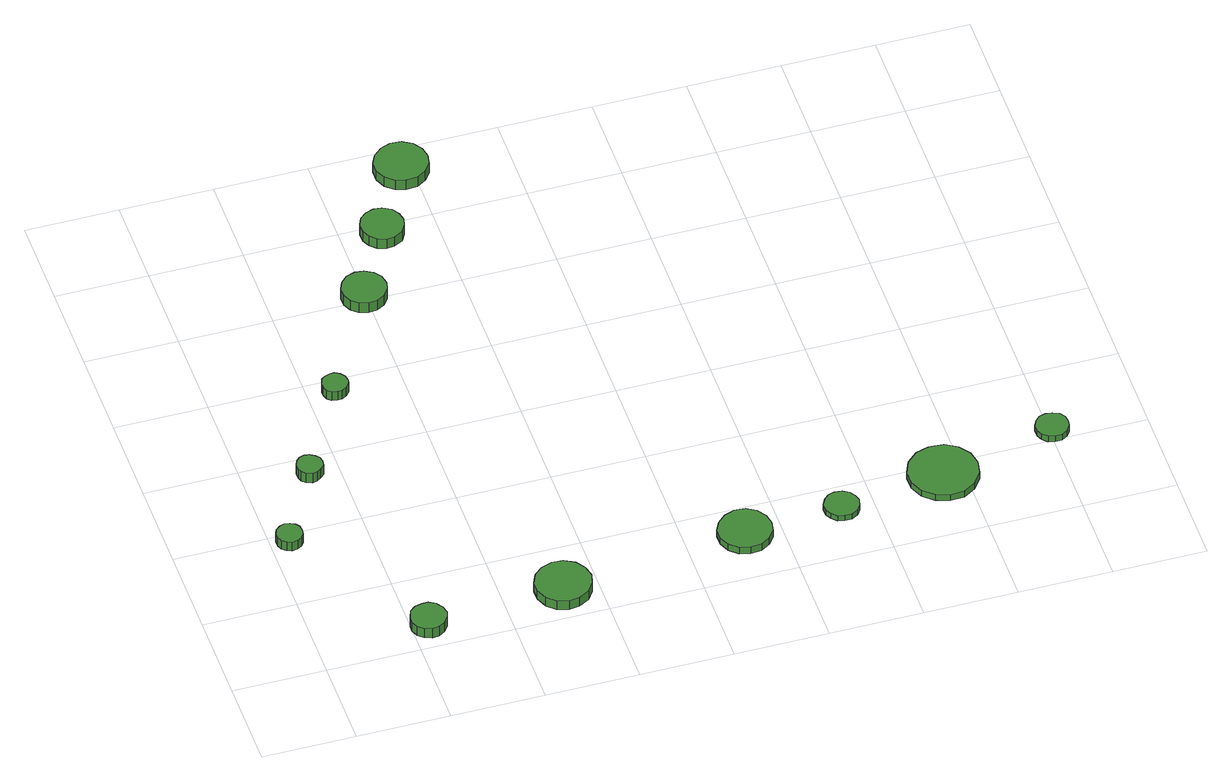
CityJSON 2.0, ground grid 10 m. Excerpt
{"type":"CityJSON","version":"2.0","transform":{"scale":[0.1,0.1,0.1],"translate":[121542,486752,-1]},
"CityObjects":{
"tree1":{"type":"SolitaryVegetationObject","attributes":{"function":"something"},"geometry":[{"type":"MultiSurface","lod":"1","boundaries":[[[0,1,2,3,4,5,6,7,8,9,10,11,12,13,14]],[[15,16,17,18,19,20,21,22,23,24,25,26,27,28,29]],[[0,29,28,1]],[[1,28,27,2]],[[2,27,26,3]],[[3,26,25,4]],[[4,25,24,5]],[[5,24,23,6]],[[6,23,22,7]],[[7,22,21,8]],[[8,21,20,9]],[[9,20,19,10]],[[10,19,18,11]],[[11,18,17,12]],[[12,17,16,13]],[[13,16,15,14]],[[14,15,29,0]]]}]},
"tree2":{"type":"SolitaryVegetationObject","attributes":{"function":"something"},"geometry":[{"type":"MultiSurface","lod":"1","boundaries":[[[30,31,32,33,34,35,36,37,38,39,40,41,42,43,44]],[[45,46,47,48,49,50,51,52,53,54,55,56,57,58,59]],[[30,59,58,31]],[[31,58,57,32]],[[32,57,56,33]],[[33,56,55,34]],[[34,55,54,35]],[[35,54,53,36]],[[36,53,52,37]],[[37,52,51,38]],[[38,51,50,39]],[[39,50,49,40]],[[40,49,48,41]],[[41,48,47,42]],[[42,47,46,43]],[[43,46,45,44]],[[44,45,59,30]]]}]},
"tree3":{"type":"SolitaryVegetationObject","attributes":{"function":"something"},"geometry":[{"type":"MultiSurface","lod":"1","boundaries":[[[60,61,62,63,64,65,66,67,68,69,70,71,72,73,74]],[[75,76,77,78,79,80,81,82,83,84,85,86,87,88,89]],[[60,89,88,61]],[[61,88,87,62]],[[62,87,86,63]],[[63,86,85,64]],[[64,85,84,65]],[[65,84,83,66]],[[66,83,82,67]],[[67,82,81,68]],[[68,81,80,69]],[[69,80,79,70]],[[70,79,78,71]],[[71,78,77,72]],[[72,77,76,73]],[[73,76,75,74]],[[74,75,89,60]]]}]},
"tree4":{"type":"SolitaryVegetationObject","attributes":{"function":"something"},"geometry":[{"type":"MultiSurface","lod":"1","boundaries":[[[90,91,92,93,94,95,96,97,98,99,100,101,102,103,104]],[[105,106,107,108,109,110,111,112,113,114,115,116,117,118,119]],[[90,119,118,91]],[[91,118,117,92]],[[92,117,116,93]],[[93,116,115,94]],[[94,115,114,95]],[[95,114,113,96]],[[96,113,112,97]],[[97,112,111,98]],[[98,111,110,99]],[[99,110,109,100]],[[100,109,108,101]],[[101,108,107,102]],[[102,107,106,103]],[[103,106,105,104]],[[104,105,119,90]]]}]},
"tree5":{"type":"SolitaryVegetationObject","attributes":{"function":"something"},"geometry":[{"type":"MultiSurface","lod":"1","boundaries":[[[120,121,122,123,124,125,126,127,128,129,130,131,132,133,134]],[[135,136,137,138,139,140,141,142,143,144,145,146,147,148,149]],[[120,149,148,121]],[[121,148,147,122]],[[122,147,146,123]],[[123,146,145,124]],[[124,145,144,125]],[[125,144,143,126]],[[126,143,142,127]],[[127,142,141,128]],[[128,141,140,129]],[[129,140,139,130]],[[130,139,138,131]],[[131,138,137,132]],[[132,137,136,133]],[[133,136,135,134]],[[134,135,149,120]]]}]},
"tree6":{"type":"SolitaryVegetationObject","attributes":{"function":"something"},"geometry":[{"type":"MultiSurface","lod":"1","boundaries":[[[150,151,152,153,154,155,156,157,158,159,160,161,162,163,164]],[[165,166,167,168,169,170,171,172,173,174,175,176,177,178,179]],[[150,179,178,151]],[[151,178,177,152]],[[152,177,176,153]],[[153,176,175,154]],[[154,175,174,155]],[[155,174,173,156]],[[156,173,172,157]],[[157,172,171,158]],[[158,171,170,159]],[[159,170,169,160]],[[160,169,168,161]],[[161,168,167,162]],[[162,167,166,163]],[[163,166,165,164]],[[164,165,179,150]]]}]},
"tree7":{"type":"SolitaryVegetationObject","attributes":{"function":"something"},"geometry":[{"type":"MultiSurface","lod":"1","boundaries":[[[180,181,182,183,184,185,186,187,188,189,190,191,192,193,194]],[[195,196,197,198,199,200,201,202,203,204,205,206,207,208,209]],[[180,209,208,181]],[[181,208,207,182]],[[182,207,206,183]],[[183,206,205,184]],[[184,205,204,185]],[[185,204,203,186]],[[186,203,202,187]],[[187,202,201,188]],[[188,201,200,189]],[[189,200,199,190]],[[190,199,198,191]],[[191,198,197,192]],[[192,197,196,193]],[[193,196,195,194]],[[194,195,209,180]]]}]},
"tree8":{"type":"SolitaryVegetationObject","attributes":{"function":"something"},"geometry":[{"type":"MultiSurface","lod":"1","boundaries":[[[210,211,212,213,214,215,216,217,218,219,220,221,222,223,224]],[[225,226,227,228,229,230,231,232,233,234,235,236,237,238,239]],[[210,239,238,211]],[[211,238,237,212]],[[212,237,236,213]],[[213,236,235,214]],[[214,235,234,215]],[[215,234,233,216]],[[216,233,232,217]],[[217,232,231,218]],[[218,231,230,219]],[[219,230,229,220]],[[220,229,228,221]],[[221,228,227,222]],[[222,227,226,223]],[[223,226,225,224]],[[224,225,239,210]]]}]},
"tree9":{"type":"SolitaryVegetationObject","attributes":{"function":"something"},"geometry":[{"type":"MultiSurface","lod":"1","boundaries":[[[240,241,242,243,244,245,246,247,248,249,250,251,252,253,254]],[[255,256,257,258,259,260,261,262,263,264,265,266,267,268,269]],[[240,269,268,241]],[[241,268,267,242]],[[242,267,266,243]],[[243,266,265,244]],[[244,265,264,245]],[[245,264,263,246]],[[246,263,262,247]],[[247,262,261,248]],[[248,261,260,249]],[[249,260,259,250]],[[250,259,258,251]],[[251,258,257,252]],[[252,257,256,253]],[[253,256,255,254]],[[254,255,269,240]]]}]},
"tree10":{"type":"SolitaryVegetationObject","attributes":{"function":"something"},"geometry":[{"type":"MultiSurface","lod":"1","boundaries":[[[270,271,272,273,274,275,276,277,278,279,280,281,282,283,284]],[[285,286,287,288,289,290,291,292,293,294,295,296,297,298,299]],[[270,299,298,271]],[[271,298,297,272]],[[272,297,296,273]],[[273,296,295,274]],[[274,295,294,275]],[[275,294,293,276]],[[276,293,292,277]],[[277,292,291,278]],[[278,291,290,279]],[[279,290,289,280]],[[280,289,288,281]],[[281,288,287,282]],[[282,287,286,283]],[[283,286,285,284]],[[284,285,299,270]]]}]},
"tree11":{"type":"SolitaryVegetationObject","attributes":{"function":"something"},"geometry":[{"type":"MultiSurface","lod":"1","boundaries":[[[300,301,302,303,304,305,306,307,308,309,310,311,312,313,314]],[[315,316,317,318,319,320,321,322,323,324,325,326,327,328,329]],[[300,329,328,301]],[[301,328,327,302]],[[302,327,326,303]],[[303,326,325,304]],[[304,325,324,305]],[[305,324,323,306]],[[306,323,322,307]],[[307,322,321,308]],[[308,321,320,309]],[[309,320,319,310]],[[310,319,318,311]],[[311,318,317,312]],[[312,317,316,313]],[[313,316,315,314]],[[314,315,329,300]]]}]},
"tree12":{"type":"SolitaryVegetationObject","attributes":{"function":"something"},"geometry":[{"type":"MultiSurface","lod":"1","boundaries":[[[330,331,332,333,334,335,336,337,338,339,340,341,342,343,344]],[[345,346,347,348,349,350,351,352,353,354,355,356,357,358,359]],[[330,359,358,331]],[[331,358,357,332]],[[332,357,356,333]],[[333,356,355,334]],[[334,355,354,335]],[[335,354,353,336]],[[336,353,352,337]],[[337,352,351,338]],[[338,351,350,339]],[[339,350,349,340]],[[340,349,348,341]],[[341,348,347,342]],[[342,347,346,343]],[[343,346,345,344]],[[344,345,359,330]]]}]}
},
"vertices":[
[33,187,22],[32,193,22],[29,197,22],[24,200,22],[18,201,22],[13,199,22],[8,195,22],[6,190,22],[6,184,22],[8,179,22],[13,175,22],[18,173,22],[24,174,22],[29,177,22],[32,181,22],[32,181,10],[29,177,10],[24,174,10],[18,173,10],[13,175,10],[8,179,10],[6,184,10],[6,190,10],[8,195,10],[13,199,10],[18,201,10],[24,200,10],[29,197,10],[32,193,10],[33,187,10],
[136,27,25],[134,35,25],[129,42,25],[122,46,25],[115,46,25],[107,44,25],[101,39,25],[98,31,25],[98,23,25],[101,16,25],[107,11,25],[115,8,25],[122,9,25],[129,13,25],[134,20,25],[134,20,12],[129,13,12],[122,9,12],[115,8,12],[107,11,12],[101,16,12],[98,23,12],[98,31,12],[101,39,12],[107,44,12],[115,46,12],[122,46,12],[129,42,12],[134,35,12],[136,27,12],
[83,278,20],[82,284,20],[78,288,20],[73,291,20],[68,292,20],[62,290,20],[58,286,20],[56,281,20],[56,275,20],[58,270,20],[62,266,20],[68,264,20],[73,265,20],[78,268,20],[82,272,20],[82,272,7],[78,268,7],[73,265,7],[68,264,7],[62,266,7],[58,270,7],[56,275,7],[56,281,7],[58,286,7],[62,290,7],[68,292,7],[73,291,7],[78,288,7],[82,284,7],[83,278,7],
[143,384,19],[142,390,19],[138,395,19],[133,398,19],[128,398,19],[122,396,19],[118,393,19],[116,387,19],[116,382,19],[118,376,19],[122,372,19],[128,371,19],[133,371,19],[138,374,19],[142,379,19],[142,379,7],[138,374,7],[133,371,7],[128,371,7],[122,372,7],[118,376,7],[116,382,7],[116,387,7],[118,393,7],[122,396,7],[128,398,7],[133,398,7],[138,395,7],[142,390,7],[143,384,7],
[293,41,19],[290,53,19],[283,63,19],[272,69,19],[260,70,19],[248,66,19],[239,58,19],[234,47,19],[234,35,19],[239,23,19],[248,15,19],[260,11,19],[272,13,19],[283,19,19],[290,29,19],[290,29,7],[283,19,7],[272,13,7],[260,11,7],[248,15,7],[239,23,7],[234,35,7],[234,47,7],[239,58,7],[248,66,7],[260,70,7],[272,69,7],[283,63,7],[290,53,7],[293,41,7],
[222,506,20],[220,516,20],[214,524,20],[205,529,20],[196,530,20],[186,527,20],[179,520,20],[175,511,20],[175,501,20],[179,492,20],[186,486,20],[196,483,20],[205,484,20],[214,489,20],[220,497,20],[220,497,7],[214,489,7],[205,484,7],[196,483,7],[186,486,7],[179,492,7],[175,501,7],[175,511,7],[179,520,7],[186,527,7],[196,530,7],[205,529,7],[214,524,7],[220,516,7],[222,506,7],
[265,586,23],[263,595,23],[258,603,23],[249,608,23],[240,609,23],[231,606,23],[224,600,23],[220,591,23],[220,581,23],[224,573,23],[231,566,23],[240,563,23],[249,564,23],[258,569,23],[263,577,23],[263,577,10],[258,569,10],[249,564,10],[240,563,10],[231,566,10],[224,573,10],[220,581,10],[220,591,10],[224,600,10],[231,606,10],[240,609,10],[249,608,10],[258,603,10],[263,595,10],[265,586,10],
[490,62,16],[488,73,16],[481,83,16],[471,89,16],[459,90,16],[448,86,16],[439,78,16],[434,68,16],[434,56,16],[439,45,16],[448,37,16],[459,34,16],[471,35,16],[481,41,16],[488,50,16],[488,50,7],[481,41,7],[471,35,7],[459,34,7],[448,37,7],[439,45,7],[434,56,7],[434,68,7],[439,78,7],[448,86,7],[459,90,7],[471,89,7],[481,83,7],[488,73,7],[490,62,7],
[315,665,25],[313,676,25],[306,686,25],[296,692,25],[284,693,25],[273,689,25],[264,681,25],[259,671,25],[259,659,25],[264,648,25],[273,640,25],[284,637,25],[296,638,25],[306,644,25],[313,653,25],[313,653,12],[306,644,12],[296,638,12],[284,637,12],[273,640,12],[264,648,12],[259,659,12],[259,671,12],[264,681,12],[273,689,12],[284,693,12],[296,692,12],[306,686,12],[313,676,12],[315,665,12],
[585,69,14],[583,76,14],[579,82,14],[572,86,14],[564,87,14],[557,85,14],[552,80,14],[548,73,14],[548,65,14],[552,58,14],[557,53,14],[564,51,14],[572,51,14],[579,55,14],[583,61,14],[583,61,7],[579,55,7],[572,51,7],[564,51,7],[557,53,7],[552,58,7],[548,65,7],[548,73,7],[552,80,7],[557,85,7],[564,87,7],[572,86,7],[579,82,7],[583,76,7],[585,69,7],
[715,84,15],[712,99,15],[703,111,15],[690,119,15],[674,120,15],[660,116,15],[648,105,15],[642,91,15],[642,76,15],[648,62,15],[660,52,15],[674,47,15],[690,48,15],[703,56,15],[712,69,15],[712,69,7],[703,56,7],[690,48,7],[674,47,7],[660,52,7],[648,62,7],[642,76,7],[642,91,7],[648,105,7],[660,116,7],[674,120,7],[690,119,7],[703,111,7],[712,99,7],[715,84,7],
[820,114,15],[819,121,15],[815,127,15],[808,130,15],[801,131,15],[794,129,15],[789,124,15],[786,118,15],[786,110,15],[789,104,15],[794,99,15],[801,97,15],[808,97,15],[815,101,15],[819,107,15],[819,107,7],[815,101,7],[808,97,7],[801,97,7],[794,99,7],[789,104,7],[786,110,7],[786,118,7],[789,124,7],[794,129,7],[801,131,7],[808,130,7],[815,127,7],[819,121,7],[820,114,7]
]}
